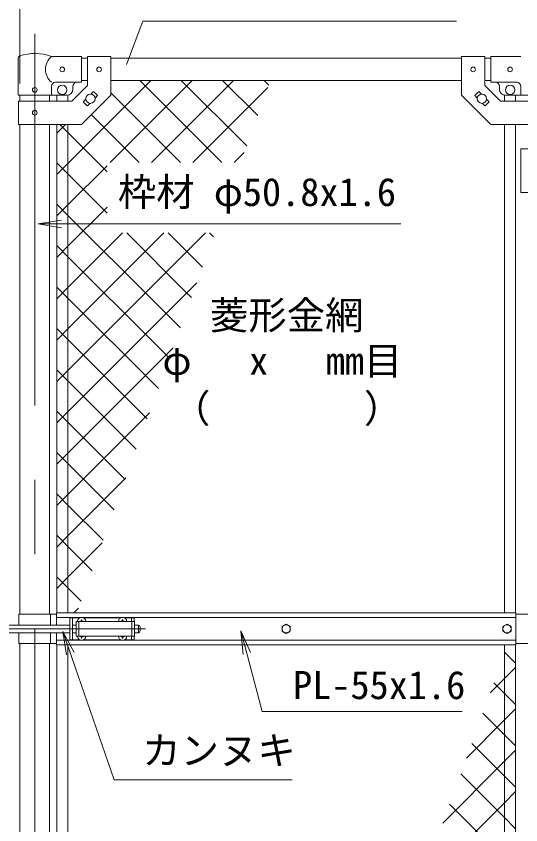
# Model space of a CAD drawing. Units: millimetres, scale not verified. Extents: x -4200 to 4200, y -2970 to 2970.
# Drawn here: x -2568 to -1705, y 302 to 1683 of the extents above; entities that cross this region are included whole.
import ezdxf
from ezdxf.enums import TextEntityAlignment as Align

# ---------------------------------------------------------------- set-up
doc = ezdxf.new("R2010")
doc.units = ezdxf.units.MM
doc.header["$LTSCALE"] = 20
doc.linetypes.add('DASHED', pattern=[7.5, 6, -1.5])
doc.linetypes.add('USER1', pattern=[50.8, 31.75, -6.35, 6.35, -6.35])
for name, color, linetype, lineweight in [('0-1_D-STR-TXT', 7, 'Continuous', 9), ('0-2_D-BMK', 2, 'USER1', 13), ('0-3_D-STR1', 1, 'Continuous', 18), ('0-4_D-STR3', 3, 'Continuous', 13), ('0-5_D-STR-DIM', 7, 'Continuous', 9), ('0-6_0', 3, 'Continuous', 18), ('0-7_D-STR2', 7, 'Continuous', 9)]:
    doc.layers.add(name, color=color, linetype=linetype, lineweight=lineweight)
doc.styles.add('ＭＳ ゴシック', font='')
doc.styles.get('ＭＳ ゴシック').set_extended_font_data('MS Gothic')

# ---------------------------------------------------------------- blocks, each defined once
blk = doc.blocks.new('_Open')
at = {"layer": '0-6_0', "color": 7, "lineweight": 9}
blk.add_line((-20, 3.33), (0, 0), dxfattribs=at)
blk.add_lwpolyline([(-20, -3.33), (0, 0), (-20, 0)], dxfattribs=at)

msp = doc.modelspace()

# ---------------------------------------------------------------- linework, layer by layer
at = {"layer": '0-1_D-STR-TXT'}
for points in [[(-1815.1, 1674.69), (-2351.3, 1674.69), (-2378.93, 1600.93)], [(-1910.16, 1328.29), (-2330.99, 1328.29), (-2528.14, 1328.29)], [(-2096.19, 378.2), (-2400.16, 378.2), (-2487.6, 629.95)], [(-1805.77, 495.22), (-2147.05, 495.22), (-2183.27, 631.26)]]:
    msp.add_lwpolyline(points, dxfattribs=at)
at = {"layer": '0-2_D-BMK'}
for p, q in [((-2535.9, 1653.1), (-2535.9, -385.29)), ((-2666.59, 636.37), (-2346.59, 636.37))]:
    msp.add_line(p, q, dxfattribs=at)
at = {"layer": '0-3_D-STR1'}
for p, q in [((-2455.9, 1611.37), (-2445.9, 1611.37)), ((-2405.9, 1611.37), (-1806.7, 1611.37)), ((-1766.7, 1611.37), (-1756.7, 1611.37)), ((-2455.9, 1573.37), (-2445.9, 1573.37)), ((-2405.9, 1573.37), (-1806.7, 1573.37)), ((-1766.7, 1573.37), (-1756.7, 1573.37)), ((-2561.3, 1548.37), (-2561.3, 1538.32)), ((-2510.5, 1548.37), (-2510.5, 1538.32)), ((-2561.3, 1498.32), (-2561.3, 661.37)), ((-2510.5, 1498.32), (-2510.5, 661.37)), ((-2561.3, 611.37), (-2561.3, -225.58)), ((-2510.5, 611.37), (-2510.5, -225.58))]:
    msp.add_line(p, q, dxfattribs=at)
at = {"layer": '0-4_D-STR3'}
for p, q in [((-2564.45, 1548.37), (-2564.45, 1612.06)), ((-2455.9, 1614.37), (-2507.35, 1614.37)), ((-2455.9, 1614.37), (-2455.9, 1570.37)), ((-2445.9, 1614.57), (-2445.9, 1564.89)), ((-2445.9, 1614.57), (-2405.9, 1614.57)), ((-2405.9, 1614.57), (-2405.9, 1548.32)), ((-1806.7, 1614.57), (-1806.7, 1548.32)), ((-1766.7, 1614.57), (-1806.7, 1614.57)), ((-1766.7, 1614.57), (-1766.7, 1564.89)), ((-1756.7, 1614.37), (-1705.25, 1614.37)), ((-1756.7, 1614.37), (-1756.7, 1570.37)), ((-2507.35, 1548.37), (-2507.35, 1563.37)), ((-2455.9, 1570.37), (-2500.35, 1570.37)), ((-2472.46, 1538.32), (-2445.9, 1564.89)), ((-2470.9, 1563.37), (-2470.9, 1558.37)), ((-1740.13, 1538.32), (-1766.7, 1564.89)), ((-1756.7, 1570.37), (-1712.25, 1570.37)), ((-1741.7, 1563.37), (-1741.7, 1558.37)), ((-1705.25, 1548.37), (-1705.25, 1563.37)), ((-2564.45, 1548.37), (-2507.35, 1548.37)), ((-2507.35, 1548.37), (-2480.9, 1548.37)), ((-2498.4, 1548.37), (-2498.4, 1538.32)), ((-2479.4, 1548.37), (-2479.4, 1538.32)), ((-2440.02, 1550.27), (-2436.3, 1553.98)), ((-2434.89, 1553.98), (-2429.23, 1548.33)), ((-1777.71, 1553.98), (-1783.36, 1548.33)), ((-1772.58, 1550.27), (-1776.29, 1553.98)), ((-1733.2, 1548.37), (-1733.2, 1538.32)), ((-1705.25, 1548.37), (-1731.7, 1548.37)), ((-1714.2, 1548.37), (-1714.2, 1538.32)), ((-1648.15, 1548.37), (-1705.25, 1548.37)), ((-2563.6, 1538.32), (-2472.46, 1538.32)), ((-2563.6, 1538.32), (-2563.6, 1498.32)), ((-2452.56, 1537.72), (-2448.85, 1541.44)), ((-2452.56, 1536.31), (-2446.91, 1530.65)), ((-2445.49, 1530.65), (-2441.78, 1534.37)), ((-2432.94, 1543.2), (-2429.23, 1546.91)), ((-1779.65, 1543.2), (-1783.36, 1546.91)), ((-1767.1, 1530.65), (-1770.82, 1534.37)), ((-1760.03, 1536.31), (-1765.69, 1530.65)), ((-1760.03, 1537.72), (-1763.74, 1541.44)), ((-1649, 1538.32), (-1740.13, 1538.32)), ((-2498.4, 1498.32), (-2498.4, 663.87)), ((-2479.4, 1498.32), (-2479.4, 663.87)), ((-1733.2, 1498.32), (-1733.2, 663.87)), ((-1714.2, 1498.32), (-1714.2, 663.87)), ((-1705.25, 1456.87), (-1705.25, 1381.87)), ((-1705.25, 1456.87), (-1632.48, 1456.87)), ((-1705.25, 1381.87), (-1654.3, 1381.87)), ((-2498.8, 663.87), (-1713.8, 663.87)), ((-2498.8, 642.87), (-2498.8, 663.87)), ((-1713.8, 608.87), (-1713.8, 663.87)), ((-2562.9, 661.37), (-2562.9, 642.87)), ((-2562.9, 661.37), (-2498.8, 661.37)), ((-2508.9, 661.37), (-2508.9, 642.87)), ((-2498.8, 655.87), (-1713.8, 655.87)), ((-2475.9, 655.37), (-2475.9, 617.37)), ((-2475.9, 655.37), (-2458.49, 655.37)), ((-2471.4, 655.37), (-2471.4, 617.37)), ((-2456.29, 652.02), (-2456.31, 650.72)), ((-2456.29, 652.02), (-2455.5, 652.02)), ((-2455.5, 652.02), (-2455.48, 650.72)), ((-2453.3, 655.37), (-2388.49, 655.37)), ((-2386.29, 652.02), (-2386.31, 650.72)), ((-2386.29, 652.02), (-2385.5, 652.02)), ((-2385.5, 652.02), (-2385.48, 650.72)), ((-2383.3, 655.37), (-2365.9, 655.37)), ((-2370.4, 655.37), (-2370.4, 648.87)), ((-2365.9, 655.37), (-2365.9, 648.87)), ((-1649.7, 661.37), (-1713.8, 661.37)), ((-2599.25, 642.87), (-2475.9, 642.87)), ((-2471.4, 642.87), (-2465.4, 642.87)), ((-2465.4, 648.87), (-2465.4, 623.87)), ((-2465.4, 648.87), (-2365.4, 648.87)), ((-2457.75, 649.28), (-2459.05, 649.26)), ((-2459.05, 649.26), (-2459.05, 648.87)), ((-2387.75, 649.28), (-2389.05, 649.26)), ((-2389.05, 649.26), (-2389.05, 648.87)), ((-2384.04, 649.28), (-2382.75, 649.26)), ((-2382.75, 649.26), (-2382.75, 648.87)), ((-2365.4, 648.87), (-2365.4, 623.87)), ((-2365.4, 642.87), (-2358.9, 642.87)), ((-2358.9, 642.87), (-2358.9, 629.87)), ((-2355.9, 639.87), (-2355.9, 632.87)), ((-2599.25, 629.87), (-2475.9, 629.87)), ((-2562.9, 629.87), (-2562.9, 611.37)), ((-2508.9, 629.87), (-2508.9, 611.37)), ((-2498.8, 608.87), (-2498.8, 629.87)), ((-2471.4, 629.87), (-2465.4, 629.87)), ((-2465.4, 623.87), (-2365.4, 623.87)), ((-2459.05, 623.47), (-2459.05, 623.87)), ((-2457.75, 623.45), (-2459.05, 623.47)), ((-2456.29, 620.72), (-2456.31, 622.01)), ((-2455.5, 620.72), (-2455.48, 622.01)), ((-2454.04, 623.45), (-2452.75, 623.47)), ((-2452.75, 623.47), (-2452.75, 623.87)), ((-2389.05, 623.47), (-2389.05, 623.87)), ((-2387.75, 623.45), (-2389.05, 623.47)), ((-2386.29, 620.72), (-2386.31, 622.01)), ((-2385.5, 620.72), (-2385.48, 622.01)), ((-2384.04, 623.45), (-2382.75, 623.47)), ((-2382.75, 623.47), (-2382.75, 623.87)), ((-2370.4, 623.87), (-2370.4, 617.37)), ((-2365.9, 623.87), (-2365.9, 617.37)), ((-2365.4, 629.87), (-2358.9, 629.87)), ((-2562.9, 611.37), (-2498.8, 611.37)), ((-2498.8, 616.87), (-1713.8, 616.87)), ((-2498.8, 608.87), (-1713.8, 608.87)), ((-2498.4, 608.87), (-2498.4, -225.58)), ((-2479.4, 608.87), (-2479.4, -225.58)), ((-2475.9, 617.37), (-2458.49, 617.37)), ((-2456.29, 620.72), (-2455.5, 620.72)), ((-2453.3, 617.37), (-2388.49, 617.37)), ((-2386.29, 620.72), (-2385.5, 620.72)), ((-2383.3, 617.37), (-2365.9, 617.37)), ((-1733.2, 608.87), (-1733.2, -225.58)), ((-1714.2, 608.87), (-1714.2, -225.58)), ((-1649.7, 611.37), (-1713.8, 611.37))]:
    msp.add_line(p, q, dxfattribs=at)
at = {"layer": '0-4_D-STR3', "linetype": 'DASHED'}
for p, q in [((-2460.9, 648.87), (-2460.9, 623.87)), ((-2369.9, 648.87), (-2369.9, 623.87))]:
    msp.add_line(p, q, dxfattribs=at)
at = {"layer": '0-4_D-STR3'}
for points in [[(-2563.6, 1498.32), (-2455.9, 1498.32), (-2405.9, 1548.32)], [(-1649, 1498.32), (-1756.7, 1498.32), (-1806.7, 1548.32)], [(-2454.04, 649.28), (-2452.75, 649.26), (-2452.75, 648.87)]]:
    msp.add_lwpolyline(points, dxfattribs=at)
for points in [[(-2106.3, 644.47), (-2113.31, 640.42), (-2113.31, 632.32), (-2106.3, 628.27), (-2099.28, 632.32), (-2099.28, 640.42)], [(-1728.8, 644.47), (-1735.81, 640.42), (-1735.81, 632.32), (-1728.8, 628.27), (-1721.78, 632.32), (-1721.78, 640.42)]]:
    msp.add_lwpolyline(points, close=True, dxfattribs=at)
for centre, radius in [((-2488.9, 1592.37), 4), ((-2425.9, 1592.32), 4), ((-1786.7, 1592.32), 4), ((-1723.7, 1592.37), 4), ((-2488.9, 1557.37), 8), ((-1723.7, 1557.37), 8), ((-2535.9, 1557.37), 4), ((-2440.9, 1542.32), 8), ((-1771.7, 1542.32), 8), ((-2535.9, 1518.32), 4), ((-2106.3, 636.37), 7.03), ((-1728.8, 636.37), 7.03)]:
    msp.add_circle(centre, radius, dxfattribs=at)
for centre, radius, start, end in [((-2535.9, 1539.64), 80, 69.0916, 109.22051), ((-2561.15, 1612.06), 3.3, 109.22051, 180), ((-2489.15, 1592.37), 28.55, 129.59418, 230.40582), ((-2500.35, 1563.37), 7, 90, 180), ((-2463.9, 1563.37), 7, 90, 180), ((-1748.7, 1563.37), 7, 0, 90), ((-1712.25, 1563.37), 7, 0, 90), ((-2480.9, 1558.37), 10, 270, 0), ((-2435.59, 1553.28), 1, 45, 135), ((-2429.94, 1547.62), 1, 315, 45), ((-1782.66, 1547.62), 1, 135, 225), ((-1777, 1553.28), 1, 45, 135), ((-1731.7, 1558.37), 10, 180, 270), ((-2451.86, 1537.01), 1, 135, 225), ((-1760.74, 1537.01), 1, 315, 45), ((-2446.2, 1531.36), 1, 225, 315), ((-1766.39, 1531.36), 1, 225, 315), ((-2455.9, 648.87), 7, 0, 180), ((-2457.8, 650.77), 1.49, 270, 0), ((-2453.99, 650.77), 1.49, 180, 270), ((-2385.9, 648.87), 7, 0, 180), ((-2387.8, 650.77), 1.49, 270, 0), ((-2383.99, 650.77), 1.49, 180, 270), ((-2358.9, 639.87), 3, 0, 90), ((-2455.9, 623.87), 7, 180, 0), ((-2457.8, 621.96), 1.49, 0, 90), ((-2453.99, 621.96), 1.49, 90, 180), ((-2385.9, 623.87), 7, 180, 0), ((-2387.8, 621.96), 1.49, 0, 90), ((-2383.99, 621.96), 1.49, 90, 180), ((-2358.9, 632.87), 3, 270, 0)]:
    msp.add_arc(centre, radius, start, end, dxfattribs=at)
at = {"layer": '0-5_D-STR-DIM'}
msp.add_line((-2561.3, 1568.37), (-2561.3, 1807.6), dxfattribs=at)
at = {"layer": '0-7_D-STR2'}
for p, q in [((-2407.23, 1433.07), (-2266.94, 1573.37)), ((-2215.96, 1433.07), (-2356.26, 1573.37)), ((-2336.52, 1433.07), (-2196.23, 1573.37)), ((-2173.79, 1461.61), (-2285.55, 1573.37)), ((-2265.81, 1433.07), (-2137.46, 1561.42)), ((-2154.92, 1513.45), (-2214.84, 1573.37)), ((-2136.05, 1565.29), (-2144.13, 1573.37)), ((-2286.67, 1433.07), (-2405.9, 1552.3)), ((-2357.38, 1433.07), (-2439.26, 1514.95)), ((-2498.4, 1483.33), (-2483.41, 1498.32)), ((-2195.1, 1433.07), (-2177.92, 1450.25)), ((-2479.4, 1360.91), (-2412.45, 1427.86)), ((-2479.4, 1342.95), (-2498.4, 1361.95)), ((-2498.4, 1341.91), (-2479.4, 1360.91)), ((-2479.4, 1290.2), (-2412.45, 1357.15)), ((-2331.55, 1195.1), (-2479.4, 1342.95)), ((-2479.4, 1219.49), (-2385.81, 1313.07)), ((-2479.4, 1148.78), (-2315.1, 1313.07)), ((-2249.26, 1254.24), (-2308.09, 1313.07)), ((-2230.39, 1306.08), (-2237.38, 1313.07)), ((-2479.4, 1272.24), (-2498.4, 1291.24)), ((-2498.4, 1271.2), (-2479.4, 1290.2)), ((-2331.55, 1124.39), (-2479.4, 1272.24)), ((-2479.4, 1201.53), (-2498.4, 1220.53)), ((-2498.4, 1200.49), (-2479.4, 1219.49)), ((-2331.55, 1053.68), (-2479.4, 1201.53)), ((-2287, 1150.56), (-2331.55, 1195.1)), ((-2479.4, 1130.82), (-2498.4, 1149.82)), ((-2498.4, 1129.78), (-2479.4, 1148.78)), ((-2343.61, 995.03), (-2479.4, 1130.82)), ((-2305.87, 1098.72), (-2331.55, 1124.39)), ((-2479.4, 1060.11), (-2498.4, 1079.11)), ((-2362.48, 943.19), (-2479.4, 1060.11)), ((-2324.74, 1046.87), (-2331.55, 1053.68)), ((-2479.4, 989.4), (-2498.4, 1008.4)), ((-2479.4, 865.93), (-2339.78, 1005.55)), ((-2381.35, 891.35), (-2479.4, 989.4)), ((-2479.4, 918.69), (-2498.4, 937.69)), ((-2400.21, 839.51), (-2479.4, 918.69)), ((-2479.4, 795.22), (-2380.25, 894.37)), ((-2479.4, 847.98), (-2498.4, 866.98)), ((-2498.4, 846.93), (-2479.4, 865.93)), ((-2419.08, 787.67), (-2479.4, 847.98)), ((-2479.4, 777.27), (-2498.4, 796.27)), ((-2498.4, 776.22), (-2479.4, 795.22)), ((-2479.4, 724.51), (-2420.71, 783.2)), ((-2437.95, 735.82), (-2479.4, 777.27)), ((-2479.4, 706.56), (-2498.4, 725.56)), ((-2498.4, 705.51), (-2479.4, 724.51)), ((-2456.82, 683.98), (-2479.4, 706.56)), ((-2469.33, 663.87), (-2461.17, 672.02)), ((-1714.2, 577.75), (-1732.59, 596.15)), ((-1733.2, 551.47), (-1714.2, 570.47)), ((-1757.8, 526.86), (-1733.2, 551.47)), ((-1733.2, 526.04), (-1751.46, 544.3)), ((-1714.2, 507.04), (-1733.2, 526.04)), ((-1733.2, 480.76), (-1714.2, 499.76)), ((-1733.2, 455.33), (-1770.33, 492.46)), ((-1798.27, 415.69), (-1733.2, 480.76)), ((-1714.2, 436.33), (-1733.2, 455.33)), ((-1733.2, 384.62), (-1789.19, 440.62)), ((-1733.2, 410.05), (-1714.2, 429.05)), ((-1838.73, 304.51), (-1733.2, 410.05)), ((-1733.2, 313.91), (-1808.06, 388.78)), ((-1714.2, 365.62), (-1733.2, 384.62)), ((-1733.2, 339.34), (-1714.2, 358.34)), ((-1879.2, 193.34), (-1733.2, 339.34)), ((-1733.2, 243.2), (-1826.93, 336.94)), ((-1714.2, 294.91), (-1733.2, 313.91))]:
    msp.add_line(p, q, dxfattribs=at)
for points in [[(-2498.4, 1412.62), (-2479.4, 1431.62), (-2337.65, 1573.37)], [(-2412.45, 1417.42), (-2479.4, 1484.37), (-2493.34, 1498.32)], [(-2412.45, 1346.71), (-2479.4, 1413.66), (-2498.4, 1432.66)], [(-2498.4, 1059.06), (-2479.4, 1078.06), (-2244.39, 1313.07)], [(-2268.13, 1202.4), (-2277.1, 1211.37), (-2378.8, 1313.07)], [(-2498.4, 988.35), (-2479.4, 1007.35), (-2331.55, 1155.2), (-2275.38, 1211.37), (-2258.85, 1227.9)], [(-2498.4, 917.64), (-2479.4, 936.64), (-2331.55, 1084.49), (-2299.32, 1116.72)]]:
    msp.add_lwpolyline(points, dxfattribs=at)

# ---------------------------------------------------------------- block references
at = {"layer": '0-1_D-STR-TXT', "xscale": 2, "yscale": 2}
for p, rotation in [((-2530.14, 1328.29), 180), ((-2488.26, 631.84), 109.15293), ((-2183.78, 633.19), 104.91069)]:
    msp.add_blockref('_Open', p, dxfattribs=dict(at, rotation=rotation))

# ---------------------------------------------------------------- texts
at = {"layer": '0-1_D-STR-TXT', "style": 'ＭＳ ゴシック'}
for s, p in [('枠材 φ50.8x1.6', (-2393.92, 1344.43)), ('菱形金網', (-2236.5, 1133.77)), ('φ\u3000 x\u3000 mm目', (-2317.71, 1056.18)), ('（\u3000\u3000\u3000\u3000）', (-2301.47, 974.53)), ('PL-55x1.6', (-2094.6, 501.97)), ('カンヌキ', (-2352.29, 390.27))]:
    msp.add_text(s, height=48.09, dxfattribs=at).set_placement(p, align=Align.BOTTOM_LEFT)

doc.saveas('drawing.dxf')
